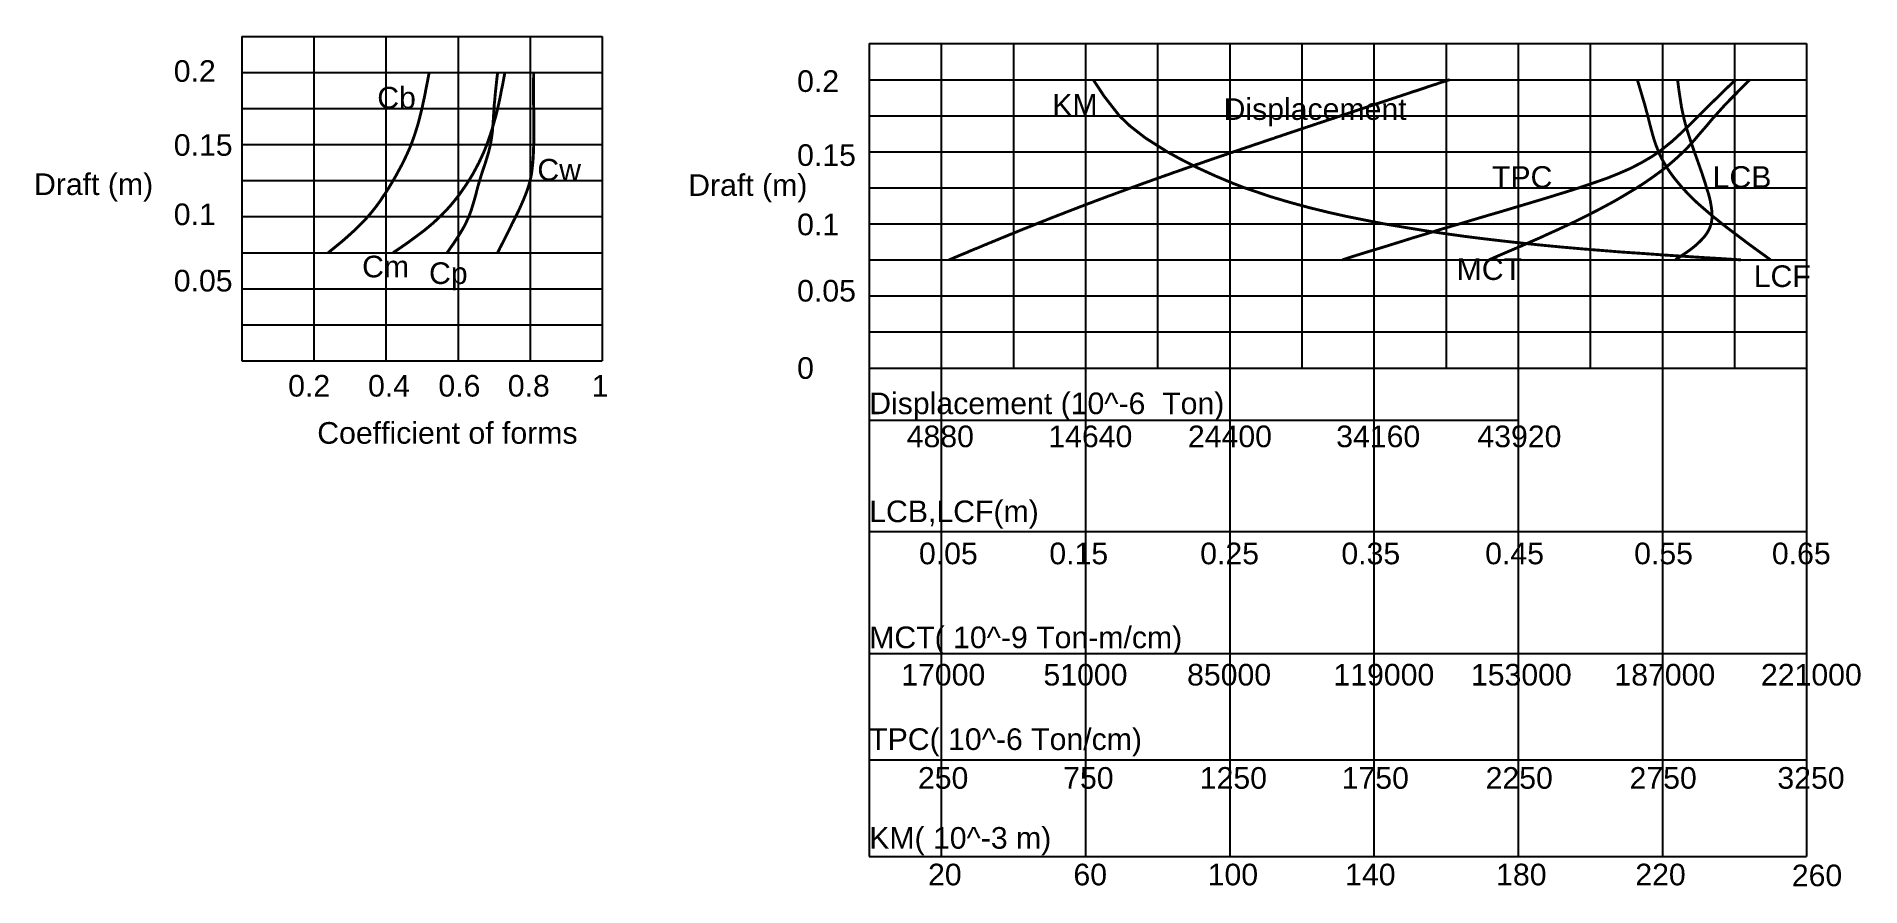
# Model space of a CAD drawing. Header units: metres. Extents: x 4631 to 5896, y 1080 to 1670.
import ezdxf

# ---------------------------------------------------------------- set-up
doc = ezdxf.new("R2010")
doc.units = ezdxf.units.M
doc.styles.get("Standard").update_dxf_attribs({"font": 'arial.ttf'})

msp = doc.modelspace()

# ---------------------------------------------------------------- linework, layer by layer
for p, q in [((4773.4, 1669.9), (5023.4, 1669.9)), ((4773.4, 1669.9), (4773.4, 1444.9)), ((4823.4, 1669.9), (4823.4, 1444.9)), ((4873.4, 1669.9), (4873.4, 1444.9)), ((4923.4, 1669.9), (4923.4, 1444.9)), ((4973.4, 1669.9), (4973.4, 1444.9)), ((5023.4, 1669.9), (5023.4, 1444.9)), ((5208.5, 1664.9), (5858.5, 1664.9)), ((5208.5, 1664.9), (5208.5, 1101.2)), ((5258.5, 1664.9), (5258.5, 1101.2)), ((5308.5, 1664.9), (5308.5, 1439.9)), ((5358.5, 1664.9), (5358.5, 1101.2)), ((5408.5, 1664.9), (5408.5, 1439.9)), ((5458.5, 1664.9), (5458.5, 1101.2)), ((5508.5, 1664.9), (5508.5, 1439.9)), ((5558.5, 1664.9), (5558.5, 1101.2)), ((5608.5, 1664.9), (5608.5, 1439.9)), ((5658.5, 1664.9), (5658.5, 1101.2)), ((5708.5, 1664.9), (5708.5, 1439.9)), ((5758.5, 1664.9), (5758.5, 1101.2)), ((5808.5, 1664.9), (5808.5, 1439.9)), ((5858.5, 1664.9), (5858.5, 1101.2)), ((4773.4, 1644.9), (5023.4, 1644.9)), ((5208.5, 1639.9), (5858.5, 1639.9)), ((4773.4, 1619.9), (5023.4, 1619.9)), ((5208.5, 1614.9), (5858.5, 1614.9)), ((4773.4, 1594.9), (5023.4, 1594.9)), ((5208.5, 1589.9), (5858.5, 1589.9)), ((4773.4, 1569.9), (5023.4, 1569.9)), ((5208.5, 1564.9), (5858.5, 1564.9)), ((4773.4, 1544.9), (5023.4, 1544.9)), ((5208.5, 1539.9), (5858.5, 1539.9)), ((4773.4, 1519.9), (5023.4, 1519.9)), ((5208.5, 1514.9), (5858.5, 1514.9)), ((4773.4, 1494.9), (5023.4, 1494.9)), ((5208.5, 1489.9), (5858.5, 1489.9)), ((4773.4, 1469.9), (5023.4, 1469.9)), ((5208.5, 1464.9), (5858.5, 1464.9)), ((4773.4, 1444.9), (5023.4, 1444.9)), ((5208.5, 1439.9), (5858.5, 1439.9)), ((5208.5, 1403.8), (5658.5, 1403.8)), ((5208.5, 1326.6), (5858.5, 1326.6)), ((5208.5, 1241.9), (5858.5, 1241.9)), ((5208.5, 1168.2), (5858.5, 1168.2)), ((5208.5, 1101.2), (5858.5, 1101.2))]:
    msp.add_line(p, q)
at = {"const_width": 2}
for points in [[(4833.4, 1519.9), (4836.6, 1522.5), (4839.9, 1525.2), (4843.2, 1527.9), (4846.4, 1530.7), (4849.5, 1533.5), (4852.6, 1536.3), (4855.6, 1539.3), (4858.5, 1542.3), (4860.9, 1544.9), (4864, 1548.6), (4866.6, 1551.9), (4869.1, 1555.3), (4871.4, 1558.8), (4873.8, 1562.3), (4876, 1565.9), (4878.4, 1569.9), (4880.3, 1573.2), (4882.3, 1576.9), (4884.3, 1580.6), (4886.2, 1584.4), (4888, 1588.2), (4889.7, 1592), (4890.9, 1594.9), (4892.7, 1599.9), (4894, 1603.8), (4895.3, 1607.9), (4896.4, 1611.9), (4897.4, 1616), (4898.4, 1619.9), (4899.3, 1624.2), (4900.2, 1628.3), (4901, 1632.5), (4901.8, 1636.6), (4902.6, 1640.7), (4903.4, 1644.9)], [(4878.4, 1519.9), (4882, 1522.3), (4885.6, 1524.8), (4889.2, 1527.3), (4892.7, 1529.9), (4896.2, 1532.5), (4899.7, 1535.1), (4903.1, 1537.9), (4906.4, 1540.7), (4910.9, 1544.9), (4912.7, 1546.7), (4915.7, 1549.8), (4918.6, 1553.1), (4921.4, 1556.5), (4924.1, 1559.9), (4926.6, 1563.5), (4929.1, 1567.1), (4930.9, 1569.9), (4933.7, 1574.5), (4935.8, 1578.4), (4937.8, 1582.2), (4939.7, 1586.2), (4941.5, 1590.2), (4943.4, 1594.9), (4944.6, 1598.3), (4946, 1602.4), (4947.3, 1606.6), (4948.5, 1610.8), (4949.7, 1615), (4950.9, 1619.9), (4951.7, 1623.5), (4952.6, 1627.7), (4953.4, 1632), (4954.3, 1636.3), (4955.1, 1640.6), (4955.9, 1644.9)], [(4915.9, 1519.9), (4918, 1523), (4920.2, 1526.1), (4922.3, 1529.3), (4924.3, 1532.4), (4926.3, 1535.7), (4928.1, 1538.9), (4929.7, 1542.3), (4930.9, 1544.9), (4932.5, 1549.2), (4933.6, 1552.8), (4934.7, 1556.4), (4935.7, 1560), (4936.6, 1563.7), (4937.6, 1567.3), (4938.4, 1569.9), (4939.8, 1574.6), (4941, 1578.2), (4942.2, 1581.7), (4943.3, 1585.3), (4944.4, 1588.9), (4945.3, 1592.5), (4945.9, 1594.9), (4946.7, 1599.9), (4947.2, 1603.6), (4947.5, 1607.4), (4947.8, 1611.1), (4948, 1614.9), (4948.4, 1619.9), (4948.5, 1622.4), (4948.9, 1626.2), (4949.2, 1629.9), (4949.6, 1633.7), (4950, 1637.4), (4950.4, 1641.1), (4950.9, 1644.9)], [(4950.9, 1519.9), (4952.5, 1523.2), (4954.2, 1526.5), (4955.9, 1529.8), (4957.5, 1533.1), (4959.2, 1536.4), (4960.8, 1539.8), (4962.5, 1543.1), (4963.4, 1544.9), (4965.8, 1549.8), (4967.3, 1553.2), (4968.8, 1556.6), (4970.2, 1560.1), (4971.5, 1563.6), (4972.6, 1567.1), (4973.4, 1569.9), (4974.3, 1574.3), (4974.8, 1578), (4975.2, 1581.7), (4975.5, 1585.4), (4975.7, 1589.1), (4975.8, 1592.9), (4975.9, 1594.9), (4975.9, 1600.3), (4975.9, 1604), (4975.9, 1607.7), (4975.9, 1611.4), (4975.9, 1615.2), (4975.9, 1619.9), (4975.8, 1622.6), (4975.8, 1626.3), (4975.8, 1630), (4975.8, 1633.7), (4975.8, 1637.4), (4975.8, 1641.1), (4975.9, 1644.9)], [(5264, 1514.9), (5264.5, 1515.2), (5265, 1515.4), (5265.5, 1515.6), (5266.1, 1515.8), (5266.6, 1516), (5267.1, 1516.3), (5267.6, 1516.5), (5268.1, 1516.7), (5268.6, 1516.9), (5269.1, 1517.1), (5269.6, 1517.3), (5270.1, 1517.5), (5270.6, 1517.8), (5271.1, 1518), (5271.6, 1518.2), (5272.1, 1518.4), (5272.6, 1518.6), (5273.1, 1518.8), (5273.6, 1519), (5274.1, 1519.2), (5274.6, 1519.4), (5275.1, 1519.6), (5275.6, 1519.8), (5276.1, 1520), (5276.6, 1520.2), (5277.1, 1520.4), (5277.5, 1520.7), (5278, 1520.9), (5278.5, 1521.1), (5279, 1521.3), (5279.5, 1521.5), (5280, 1521.7), (5280.4, 1521.9), (5280.9, 1522.1), (5281.4, 1522.3), (5281.9, 1522.5), (5282.3, 1522.7), (5282.8, 1522.8), (5283.3, 1523), (5283.7, 1523.2), (5284.2, 1523.4), (5284.7, 1523.6), (5285.1, 1523.8), (5285.6, 1524), (5286.1, 1524.2), (5286.5, 1524.4), (5287, 1524.6), (5287.4, 1524.8), (5287.9, 1525), (5288.4, 1525.2), (5288.8, 1525.4), (5289.3, 1525.5), (5289.7, 1525.7), (5290.2, 1525.9), (5290.6, 1526.1), (5291.1, 1526.3), (5291.5, 1526.5), (5292, 1526.7), (5292.4, 1526.8), (5292.9, 1527), (5293.3, 1527.2), (5293.8, 1527.4), (5294.2, 1527.6), (5294.6, 1527.8), (5295.1, 1527.9), (5295.5, 1528.1), (5296, 1528.3), (5296.4, 1528.5), (5296.8, 1528.7), (5297.3, 1528.8), (5297.7, 1529), (5298.1, 1529.2), (5298.6, 1529.4), (5299, 1529.6), (5299.4, 1529.7), (5299.8, 1529.9), (5300.3, 1530.1), (5300.7, 1530.3), (5301.1, 1530.4), (5301.5, 1530.6), (5302, 1530.8), (5302.4, 1530.9), (5302.8, 1531.1), (5303.2, 1531.3), (5303.6, 1531.5), (5304.1, 1531.6), (5304.5, 1531.8), (5304.9, 1532), (5305.3, 1532.1), (5305.7, 1532.3), (5306.1, 1532.5), (5306.5, 1532.6), (5306.9, 1532.8), (5307.4, 1533), (5307.8, 1533.1), (5308.2, 1533.3), (5308.6, 1533.5), (5309, 1533.6), (5309.4, 1533.8), (5309.8, 1534), (5310.2, 1534.1), (5310.6, 1534.3), (5311, 1534.5), (5311.4, 1534.6), (5311.8, 1534.8), (5312.2, 1534.9), (5312.6, 1535.1), (5313, 1535.3), (5313.4, 1535.4), (5313.7, 1535.6), (5314.1, 1535.7), (5314.5, 1535.9), (5314.9, 1536), (5315.3, 1536.2), (5315.7, 1536.4), (5316.1, 1536.5), (5316.5, 1536.7), (5316.8, 1536.8), (5317.2, 1537), (5317.6, 1537.1), (5318, 1537.3), (5318.4, 1537.4), (5318.7, 1537.6), (5319.1, 1537.7), (5319.5, 1537.9), (5319.9, 1538), (5320.3, 1538.2), (5320.6, 1538.3), (5321, 1538.5), (5321.4, 1538.6), (5321.7, 1538.8), (5322.1, 1538.9), (5322.5, 1539.1), (5322.9, 1539.2), (5323.2, 1539.4), (5323.6, 1539.5), (5324, 1539.7), (5324.3, 1539.8), (5324.7, 1540), (5325.1, 1540.1), (5325.4, 1540.3), (5325.8, 1540.4), (5326.1, 1540.6), (5326.5, 1540.7), (5326.9, 1540.8), (5327.2, 1541), (5327.6, 1541.1), (5327.9, 1541.3), (5328.3, 1541.4), (5328.6, 1541.5), (5329, 1541.7), (5329.4, 1541.8), (5329.7, 1542), (5330.1, 1542.1), (5330.4, 1542.2), (5330.8, 1542.4), (5331.1, 1542.5), (5331.5, 1542.7), (5331.8, 1542.8), (5332.1, 1542.9), (5332.5, 1543.1), (5332.8, 1543.2), (5333.2, 1543.3), (5333.5, 1543.5), (5333.9, 1543.6), (5334.2, 1543.8), (5334.6, 1543.9), (5334.9, 1544), (5335.2, 1544.2), (5335.6, 1544.3), (5335.9, 1544.4), (5336.2, 1544.6), (5336.6, 1544.7), (5336.9, 1544.8), (5337.2, 1544.9), (5337.6, 1545.1), (5337.9, 1545.2), (5338.2, 1545.3), (5338.6, 1545.5), (5338.9, 1545.6), (5339.2, 1545.7), (5339.6, 1545.9), (5339.9, 1546), (5340.2, 1546.1), (5340.6, 1546.2), (5340.9, 1546.4), (5341.2, 1546.5), (5341.5, 1546.6), (5341.9, 1546.7), (5342.2, 1546.9), (5342.5, 1547), (5342.8, 1547.1), (5343.1, 1547.2), (5343.5, 1547.4), (5343.8, 1547.5), (5344.1, 1547.6), (5344.4, 1547.7), (5344.7, 1547.9), (5345.1, 1548), (5345.4, 1548.1), (5345.7, 1548.2), (5346, 1548.4), (5346.3, 1548.5), (5346.6, 1548.6), (5346.9, 1548.7), (5347.3, 1548.8), (5347.6, 1549), (5347.9, 1549.1), (5348.2, 1549.2), (5348.5, 1549.3), (5348.8, 1549.4), (5349.1, 1549.6), (5349.4, 1549.7), (5349.7, 1549.8), (5350, 1549.9), (5350.3, 1550), (5350.6, 1550.1), (5350.9, 1550.3), (5351.2, 1550.4), (5351.6, 1550.5), (5351.9, 1550.6), (5352.2, 1550.7), (5352.5, 1550.8), (5352.8, 1551), (5353.1, 1551.1), (5353.4, 1551.2), (5353.7, 1551.3), (5354, 1551.4), (5354.2, 1551.5), (5354.5, 1551.6), (5354.8, 1551.8), (5355.1, 1551.9), (5355.4, 1552), (5355.7, 1552.1), (5356, 1552.2), (5356.3, 1552.3), (5356.6, 1552.4), (5356.9, 1552.5), (5357.2, 1552.7), (5357.5, 1552.8), (5357.8, 1552.9), (5358.1, 1553), (5358.3, 1553.1), (5358.6, 1553.2), (5359.2, 1553.4), (5359.8, 1553.6), (5360.4, 1553.9), (5360.9, 1554.1), (5361.5, 1554.3), (5362.1, 1554.5), (5362.6, 1554.7), (5363.2, 1554.9), (5363.7, 1555.1), (5364.3, 1555.3), (5364.9, 1555.6), (5365.4, 1555.8), (5366, 1556), (5366.5, 1556.2), (5367.1, 1556.4), (5367.6, 1556.6), (5368.1, 1556.8), (5368.7, 1557), (5369.2, 1557.2), (5369.8, 1557.4), (5370.3, 1557.6), (5370.8, 1557.8), (5371.4, 1558), (5371.9, 1558.2), (5372.4, 1558.4), (5373, 1558.6), (5373.5, 1558.8), (5374, 1559), (5374.5, 1559.2), (5375.1, 1559.4), (5375.6, 1559.6), (5376.1, 1559.7), (5376.6, 1559.9), (5377.1, 1560.1), (5377.7, 1560.3), (5378.2, 1560.5), (5378.7, 1560.7), (5379.2, 1560.9), (5379.7, 1561.1), (5380.2, 1561.3), (5380.7, 1561.4), (5381.2, 1561.6), (5381.7, 1561.8), (5382.2, 1562), (5382.8, 1562.2), (5383.3, 1562.4), (5383.8, 1562.6), (5384.3, 1562.7), (5384.8, 1562.9), (5385.3, 1563.1), (5385.8, 1563.3), (5386.3, 1563.5), (5386.8, 1563.7), (5387.2, 1563.8), (5387.7, 1564), (5388.2, 1564.2), (5388.7, 1564.4), (5389.2, 1564.6), (5389.7, 1564.7), (5390.2, 1564.9), (5390.7, 1565.1), (5391.2, 1565.3), (5391.7, 1565.4), (5392.2, 1565.6), (5392.6, 1565.8), (5393.1, 1566), (5393.6, 1566.2), (5394.1, 1566.3), (5394.6, 1566.5), (5395.1, 1566.7), (5395.6, 1566.9), (5396, 1567), (5396.5, 1567.2), (5397, 1567.4), (5397.5, 1567.6), (5398, 1567.7), (5398.4, 1567.9), (5398.9, 1568.1), (5399.9, 1568.4), (5400.8, 1568.8), (5401.8, 1569.1), (5402.7, 1569.4), (5403.7, 1569.8), (5404.6, 1570.1), (5405.6, 1570.5), (5406.5, 1570.8), (5407.5, 1571.1), (5408.4, 1571.5), (5409.3, 1571.8), (5410.3, 1572.1), (5411.2, 1572.5), (5412.1, 1572.8), (5413.1, 1573.1), (5414, 1573.5), (5415.9, 1574.1), (5417.8, 1574.8), (5419.6, 1575.5), (5421.5, 1576.1), (5423.4, 1576.8), (5424.3, 1577.1), (5425.3, 1577.4), (5426.2, 1577.8), (5427.1, 1578.1), (5428.1, 1578.4), (5429, 1578.8), (5430, 1579.1), (5430.9, 1579.4), (5431.9, 1579.8), (5432.8, 1580.1), (5433.8, 1580.4), (5434.7, 1580.8), (5435.7, 1581.1), (5436.6, 1581.4), (5437.6, 1581.7), (5438.5, 1582.1), (5439, 1582.2), (5439.5, 1582.4), (5440, 1582.6), (5440.5, 1582.7), (5441, 1582.9), (5441.4, 1583.1), (5441.9, 1583.3), (5442.4, 1583.4), (5442.9, 1583.6), (5443.4, 1583.8), (5443.9, 1583.9), (5444.4, 1584.1), (5444.9, 1584.3), (5445.3, 1584.4), (5445.8, 1584.6), (5446.3, 1584.8), (5446.8, 1584.9), (5447.3, 1585.1), (5447.8, 1585.3), (5448.3, 1585.5), (5448.8, 1585.6), (5449.3, 1585.8), (5449.8, 1586), (5450.3, 1586.1), (5450.8, 1586.3), (5451.3, 1586.5), (5451.8, 1586.7), (5452.3, 1586.8), (5452.8, 1587), (5453.3, 1587.2), (5453.8, 1587.3), (5454.3, 1587.5), (5454.8, 1587.7), (5455.3, 1587.9), (5455.9, 1588), (5456.4, 1588.2), (5456.9, 1588.4), (5457.4, 1588.6), (5457.9, 1588.7), (5458.4, 1588.9), (5458.9, 1589.1), (5459.5, 1589.3), (5460, 1589.4), (5460.5, 1589.6), (5461, 1589.8), (5461.5, 1590), (5462.1, 1590.2), (5462.6, 1590.3), (5463.1, 1590.5), (5463.6, 1590.7), (5464.2, 1590.9), (5464.7, 1591.1), (5465.2, 1591.2), (5465.8, 1591.4), (5466.3, 1591.6), (5466.8, 1591.8), (5467.4, 1592), (5467.9, 1592.2), (5468.5, 1592.3), (5469, 1592.5), (5469.5, 1592.7), (5470.1, 1592.9), (5470.6, 1593.1), (5471.2, 1593.3), (5471.7, 1593.4), (5472.3, 1593.6), (5472.8, 1593.8), (5473.4, 1594), (5474, 1594.2), (5474.5, 1594.4), (5475.1, 1594.6), (5475.6, 1594.8), (5476.2, 1595), (5476.8, 1595.2), (5477.3, 1595.3), (5477.9, 1595.5), (5478.5, 1595.7), (5479, 1595.9), (5479.6, 1596.1), (5480.2, 1596.3), (5480.8, 1596.5), (5481.4, 1596.7), (5481.7, 1596.8), (5482, 1596.9), (5482.2, 1597), (5482.5, 1597.1), (5482.8, 1597.2), (5483.1, 1597.3), (5483.4, 1597.4), (5483.7, 1597.5), (5484, 1597.6), (5484.3, 1597.7), (5484.6, 1597.8), (5484.9, 1597.9), (5485.2, 1598), (5485.5, 1598.1), (5485.8, 1598.2), (5486.1, 1598.3), (5486.4, 1598.4), (5486.7, 1598.5), (5487, 1598.6), (5487.3, 1598.7), (5487.6, 1598.8), (5487.9, 1598.9), (5488.2, 1599), (5488.6, 1599.1), (5488.9, 1599.2), (5489.2, 1599.3), (5489.5, 1599.4), (5489.8, 1599.6), (5490.1, 1599.7), (5490.4, 1599.8), (5490.7, 1599.9), (5491, 1600), (5491.4, 1600.1), (5491.7, 1600.2), (5492, 1600.3), (5492.3, 1600.4), (5492.6, 1600.5), (5492.9, 1600.6), (5493.2, 1600.7), (5493.6, 1600.8), (5493.9, 1600.9), (5494.2, 1601), (5494.5, 1601.1), (5494.8, 1601.3), (5495.2, 1601.4), (5495.5, 1601.5), (5495.8, 1601.6), (5496.1, 1601.7), (5496.5, 1601.8), (5496.8, 1601.9), (5497.1, 1602), (5497.5, 1602.1), (5497.8, 1602.2), (5498.1, 1602.4), (5498.4, 1602.5), (5498.8, 1602.6), (5499.1, 1602.7), (5499.4, 1602.8), (5499.8, 1602.9), (5500.1, 1603), (5500.4, 1603.1), (5500.8, 1603.3), (5501.1, 1603.4), (5501.5, 1603.5), (5501.8, 1603.6), (5502.1, 1603.7), (5502.5, 1603.8), (5502.8, 1603.9), (5503.2, 1604.1), (5503.5, 1604.2), (5503.9, 1604.3), (5504.2, 1604.4), (5504.5, 1604.5), (5504.9, 1604.6), (5505.2, 1604.7), (5505.6, 1604.9), (5505.9, 1605), (5506.3, 1605.1), (5506.6, 1605.2), (5507, 1605.3), (5507.4, 1605.5), (5507.7, 1605.6), (5508.1, 1605.7), (5508.4, 1605.8), (5508.8, 1605.9), (5509.1, 1606.1), (5509.5, 1606.2), (5509.9, 1606.3), (5510.2, 1606.4), (5510.6, 1606.5), (5510.9, 1606.7), (5511.3, 1606.8), (5511.7, 1606.9), (5512, 1607), (5512.4, 1607.2), (5512.8, 1607.3), (5513.2, 1607.4), (5513.5, 1607.5), (5513.9, 1607.6), (5514.3, 1607.8), (5514.6, 1607.9), (5515, 1608), (5515.4, 1608.1), (5515.8, 1608.3), (5516.2, 1608.4), (5516.5, 1608.5), (5516.9, 1608.7), (5517.3, 1608.8), (5517.7, 1608.9), (5518.1, 1609), (5518.4, 1609.2), (5518.8, 1609.3), (5519.2, 1609.4), (5519.6, 1609.6), (5520, 1609.7), (5520.4, 1609.8), (5520.8, 1609.9), (5521.2, 1610.1), (5521.6, 1610.2), (5522, 1610.3), (5522.4, 1610.5), (5522.8, 1610.6), (5523.2, 1610.7), (5523.6, 1610.9), (5524, 1611), (5524.4, 1611.1), (5524.8, 1611.3), (5525.2, 1611.4), (5525.6, 1611.6), (5526, 1611.7), (5526.4, 1611.8), (5526.8, 1612), (5527.2, 1612.1), (5527.6, 1612.2), (5528, 1612.4), (5528.4, 1612.5), (5528.9, 1612.6), (5529.3, 1612.8), (5529.7, 1612.9), (5530.1, 1613.1), (5530.5, 1613.2), (5531, 1613.3), (5531.4, 1613.5), (5531.8, 1613.6), (5532.2, 1613.8), (5532.7, 1613.9), (5533.1, 1614.1), (5533.5, 1614.2), (5533.9, 1614.3), (5534.4, 1614.5), (5534.8, 1614.6), (5535.2, 1614.8), (5535.7, 1614.9), (5536.1, 1615.1), (5536.6, 1615.2), (5537, 1615.4), (5537.4, 1615.5), (5537.9, 1615.7), (5538.3, 1615.8), (5538.8, 1616), (5539.2, 1616.1), (5539.7, 1616.2), (5540.1, 1616.4), (5540.6, 1616.5), (5541, 1616.7), (5541.5, 1616.8), (5541.9, 1617), (5542.4, 1617.2), (5542.8, 1617.3), (5543.3, 1617.5), (5543.7, 1617.6), (5544.2, 1617.8), (5544.7, 1617.9), (5545.1, 1618.1), (5545.6, 1618.2), (5546.1, 1618.4), (5546.5, 1618.5), (5547, 1618.7), (5547.5, 1618.9), (5547.9, 1619), (5548.4, 1619.2), (5548.9, 1619.3), (5549.4, 1619.5), (5549.8, 1619.6), (5550.3, 1619.8), (5550.8, 1620), (5551.3, 1620.1), (5551.8, 1620.3), (5552.3, 1620.4), (5552.7, 1620.6), (5553.2, 1620.8), (5553.7, 1620.9), (5554.2, 1621.1), (5554.7, 1621.3), (5555.2, 1621.4), (5555.7, 1621.6), (5556.2, 1621.8), (5556.7, 1621.9), (5557.2, 1622.1), (5557.7, 1622.3), (5558.2, 1622.4), (5558.7, 1622.6), (5559.2, 1622.8), (5559.7, 1622.9), (5560.2, 1623.1), (5560.7, 1623.3), (5561.2, 1623.4), (5561.8, 1623.6), (5562.3, 1623.8), (5562.8, 1624), (5563.3, 1624.1), (5563.8, 1624.3), (5564.4, 1624.5), (5564.9, 1624.6), (5565.4, 1624.8), (5565.9, 1625), (5566.5, 1625.2), (5567, 1625.3), (5567.5, 1625.5), (5568.1, 1625.7), (5568.6, 1625.9), (5569.1, 1626.1), (5569.7, 1626.2), (5570.2, 1626.4), (5570.7, 1626.6), (5571.3, 1626.8), (5571.8, 1627), (5572.4, 1627.1), (5572.9, 1627.3), (5573.5, 1627.5), (5574, 1627.7), (5574.6, 1627.9), (5575.1, 1628.1), (5575.7, 1628.2), (5576.2, 1628.4), (5576.8, 1628.6), (5577.4, 1628.8), (5577.9, 1629), (5578.5, 1629.2), (5579.1, 1629.4), (5579.6, 1629.5), (5580.2, 1629.7), (5580.8, 1629.9), (5581.3, 1630.1), (5581.9, 1630.3), (5582.5, 1630.5), (5583.1, 1630.7), (5583.7, 1630.9), (5584.2, 1631.1), (5584.8, 1631.3), (5585.4, 1631.5), (5586, 1631.7), (5586.6, 1631.9), (5587.2, 1632), (5587.8, 1632.2), (5588.4, 1632.4), (5589, 1632.6), (5589.6, 1632.8), (5590.2, 1633), (5590.8, 1633.2), (5591.4, 1633.4), (5592, 1633.6), (5592.6, 1633.8), (5593.2, 1634), (5593.8, 1634.2), (5594.4, 1634.4), (5595, 1634.7), (5595.6, 1634.9), (5596.3, 1635.1), (5596.9, 1635.3), (5597.5, 1635.5), (5598.1, 1635.7), (5598.7, 1635.9), (5599.4, 1636.1), (5600, 1636.3), (5600.6, 1636.5), (5601.3, 1636.7), (5601.9, 1636.9), (5602.5, 1637.1), (5603.2, 1637.4), (5603.8, 1637.6), (5604.5, 1637.8), (5605.1, 1638), (5605.7, 1638.2), (5606.4, 1638.4), (5607, 1638.6), (5607.7, 1638.9), (5608.4, 1639.1), (5609, 1639.3), (5609.7, 1639.5), (5610.3, 1639.7), (5611, 1639.9)], [(5363.8, 1639.9), (5371.4, 1628.4), (5381.9, 1614.9), (5389.3, 1607.8), (5400.1, 1599.4), (5415.1, 1589.9), (5423.8, 1585.1), (5436.1, 1578.8), (5448.6, 1573.1), (5461.2, 1567.8), (5468.8, 1564.9), (5487, 1558.7), (5500.2, 1554.8), (5513.4, 1551.2), (5526.8, 1547.9), (5540.2, 1544.9), (5553.7, 1542.2), (5565.5, 1539.9), (5580.8, 1537.3), (5594.3, 1535.1), (5607.9, 1533.1), (5621.5, 1531.2), (5635.1, 1529.5), (5648.7, 1527.9), (5662.4, 1526.4), (5676, 1525), (5689.7, 1523.7), (5703.4, 1522.5), (5717, 1521.4), (5730.7, 1520.3), (5744.4, 1519.4), (5758.1, 1518.4), (5771.8, 1517.5), (5785.5, 1516.6), (5799.2, 1515.8), (5812.9, 1514.9)], [(5536.5, 1514.9), (5544.8, 1517.6), (5553.2, 1520.2), (5561.5, 1522.7), (5569.9, 1525.3), (5578.2, 1527.9), (5586.5, 1530.5), (5594.9, 1533), (5603.2, 1535.6), (5611.6, 1538.1), (5617.9, 1539.9), (5628.2, 1543), (5636.6, 1545.5), (5644.9, 1547.9), (5653.3, 1550.4), (5661.6, 1552.9), (5670, 1555.4), (5678.3, 1557.9), (5686.7, 1560.5), (5695.1, 1563.1), (5700.7, 1564.9), (5711.9, 1568.7), (5720.2, 1571.6), (5728.4, 1574.9), (5736.4, 1578.4), (5744.1, 1582.4), (5751.6, 1586.8), (5756.2, 1589.9), (5765.4, 1597.3), (5771.8, 1603.2), (5778.1, 1609.3), (5783.7, 1614.9), (5790.5, 1621.7), (5796.8, 1627.8), (5803, 1633.9), (5809.3, 1639.9)], [(5638.2, 1514.9), (5644.1, 1517.5), (5650, 1520), (5655.8, 1522.5), (5661.7, 1525), (5667.5, 1527.6), (5673.3, 1530.1), (5679.1, 1532.8), (5684.9, 1535.4), (5690.7, 1538.1), (5694.6, 1539.9), (5702.2, 1543.6), (5707.9, 1546.5), (5713.6, 1549.4), (5719.2, 1552.4), (5724.8, 1555.4), (5730.3, 1558.6), (5735.8, 1561.9), (5740.8, 1564.9), (5746.6, 1568.7), (5751.9, 1572.4), (5757, 1576.1), (5762.1, 1580.1), (5766.9, 1584.2), (5773.1, 1589.9), (5776.1, 1593), (5780.4, 1597.7), (5784.5, 1602.6), (5788.7, 1607.4), (5792.8, 1612.3), (5795.1, 1614.9), (5801.3, 1621.8), (5805.7, 1626.4), (5810.2, 1630.9), (5814.7, 1635.5), (5819.2, 1639.9)], [(5833.4, 1514.9), (5829.7, 1517.7), (5825.9, 1520.4), (5822.2, 1523.1), (5818.5, 1525.8), (5814.8, 1528.6), (5811.2, 1531.3), (5807.5, 1534.1), (5803.8, 1536.9), (5799.9, 1539.9), (5796.6, 1542.6), (5793, 1545.5), (5789.5, 1548.5), (5786, 1551.5), (5782.6, 1554.5), (5779.2, 1557.7), (5776, 1561), (5772.3, 1564.9), (5769.8, 1567.9), (5766.8, 1571.5), (5764.1, 1575.2), (5761.5, 1579.1), (5759.2, 1583), (5757, 1587.1), (5755.8, 1589.9), (5753.6, 1595.6), (5752.2, 1600), (5751, 1604.4), (5749.8, 1608.9), (5748.3, 1614.9), (5747.5, 1617.8), (5746.3, 1622.3), (5745, 1626.7), (5743.7, 1631.1), (5742.4, 1635.5), (5741.1, 1639.9)], [(5769, 1639.9), (5769.5, 1636), (5770, 1632.1), (5770.6, 1628.2), (5771.2, 1624.3), (5771.8, 1620.4), (5773, 1614.9), (5773.5, 1612.7), (5774.5, 1608.8), (5775.6, 1605), (5776.8, 1601.2), (5778, 1597.5), (5779.3, 1593.8), (5780.6, 1589.9), (5781.9, 1586.4), (5783.2, 1582.7), (5784.5, 1579), (5785.8, 1575.3), (5787, 1571.6), (5788.3, 1567.7), (5789.1, 1564.9), (5790.7, 1559.8), (5791.7, 1555.7), (5792.4, 1551.7), (5792.9, 1547.8), (5792.9, 1543.9), (5792.3, 1539.9), (5791.2, 1536.8), (5789.5, 1533.6), (5787.3, 1530.6), (5784.6, 1527.8), (5781.6, 1525), (5778.4, 1522.4), (5774.9, 1519.9), (5771.2, 1517.4), (5767.5, 1514.9)]]:
    msp.add_lwpolyline(points, dxfattribs=at)

# ---------------------------------------------------------------- texts
for s, p in [('0.2', (4726.3, 1638.4)), ('0.2', (5158.5, 1631.4)), ('Cb', (4867.4, 1619.9)), ('KM', (5335.4, 1614.9)), ('Displacement', (5454.2, 1612)), ('0.15', (4726.3, 1587.1)), ('0.15', (5158.5, 1580.1)), ('Cw', (4978.4, 1569.9)), ('Draft (m)', (4629.4, 1559.9)), ('Draft (m)', (5083, 1559.3)), ('TPC', (5640.3, 1564.9)), ('LCB', (5793.3, 1564.9)), ('0.1', (4726.3, 1539)), ('0.1', (5158.5, 1532)), ('Cm', (4856.9, 1502.8)), ('0.05', (4726.3, 1493)), ('Cp', (4903.3, 1498.2)), ('MCT', (5615.8, 1501)), ('LCF', (5821.8, 1496.1)), ('0.05', (5158.5, 1486)), ('0', (5158.5, 1432.4)), ('0.2', (4805.6, 1420.1)), ('0.4', (4861, 1420.1)), ('0.6', (4909.8, 1420.1)), ('0.8', (4957.9, 1420.1)), ('1', (5016.1, 1420.1)), ('Displacement (10^ -6  Ton)', (5208.5, 1407.9)), ('Coefficient of forms', (4825.8, 1387.4)), ('4880', (5234.5, 1385)), ('14640', (5332.7, 1385)), ('24400', (5429.5, 1385)), ('34160', (5532.3, 1385)), ('43920', (5630.2, 1385)), ('LCB,LCF(m)', (5208.5, 1333)), ('0.05', (5243, 1303.8)), ('0.15', (5333.4, 1303.8)), ('0.25', (5438, 1303.8)), ('0.35', (5535.9, 1303.8)), ('0.45', (5635.6, 1303.8)), ('0.55', (5738.9, 1303.8)), ('0.65', (5834.4, 1303.8)), ('MCT( 10^ -9 Ton-m/cm)', (5208.5, 1245.6)), ('17000', (5230.7, 1219.7)), ('51000', (5329.3, 1219.7)), ('85000', (5428.9, 1219.7)), ('119000', (5530.4, 1219.7)), ('153000', (5625.7, 1219.7)), ('187000', (5725.2, 1219.7)), ('221000', (5826.8, 1219.7)), ('TPC( 10^ -6 Ton/cm)', (5208.5, 1175)), ('250', (5242.3, 1148.1)), ('750', (5343, 1148.1)), ('1250', (5437.7, 1148.1)), ('1750', (5536.1, 1148.1)), ('2250', (5635.9, 1148.1)), ('2750', (5735.7, 1148.1)), ('3250', (5838.2, 1148.1)), ('KM( 10^ -3 m)', (5208.5, 1106.5)), ('20', (5249.3, 1081.1)), ('60', (5350.1, 1081.1)), ('100', (5443.2, 1081.1)), ('140', (5538.5, 1081.1)), ('180', (5643.2, 1081.1)), ('220', (5739.7, 1081.1)), ('260', (5848.2, 1080.5))]:
    msp.add_text(s, height=15).set_placement(p)

doc.saveas('drawing.dxf')
